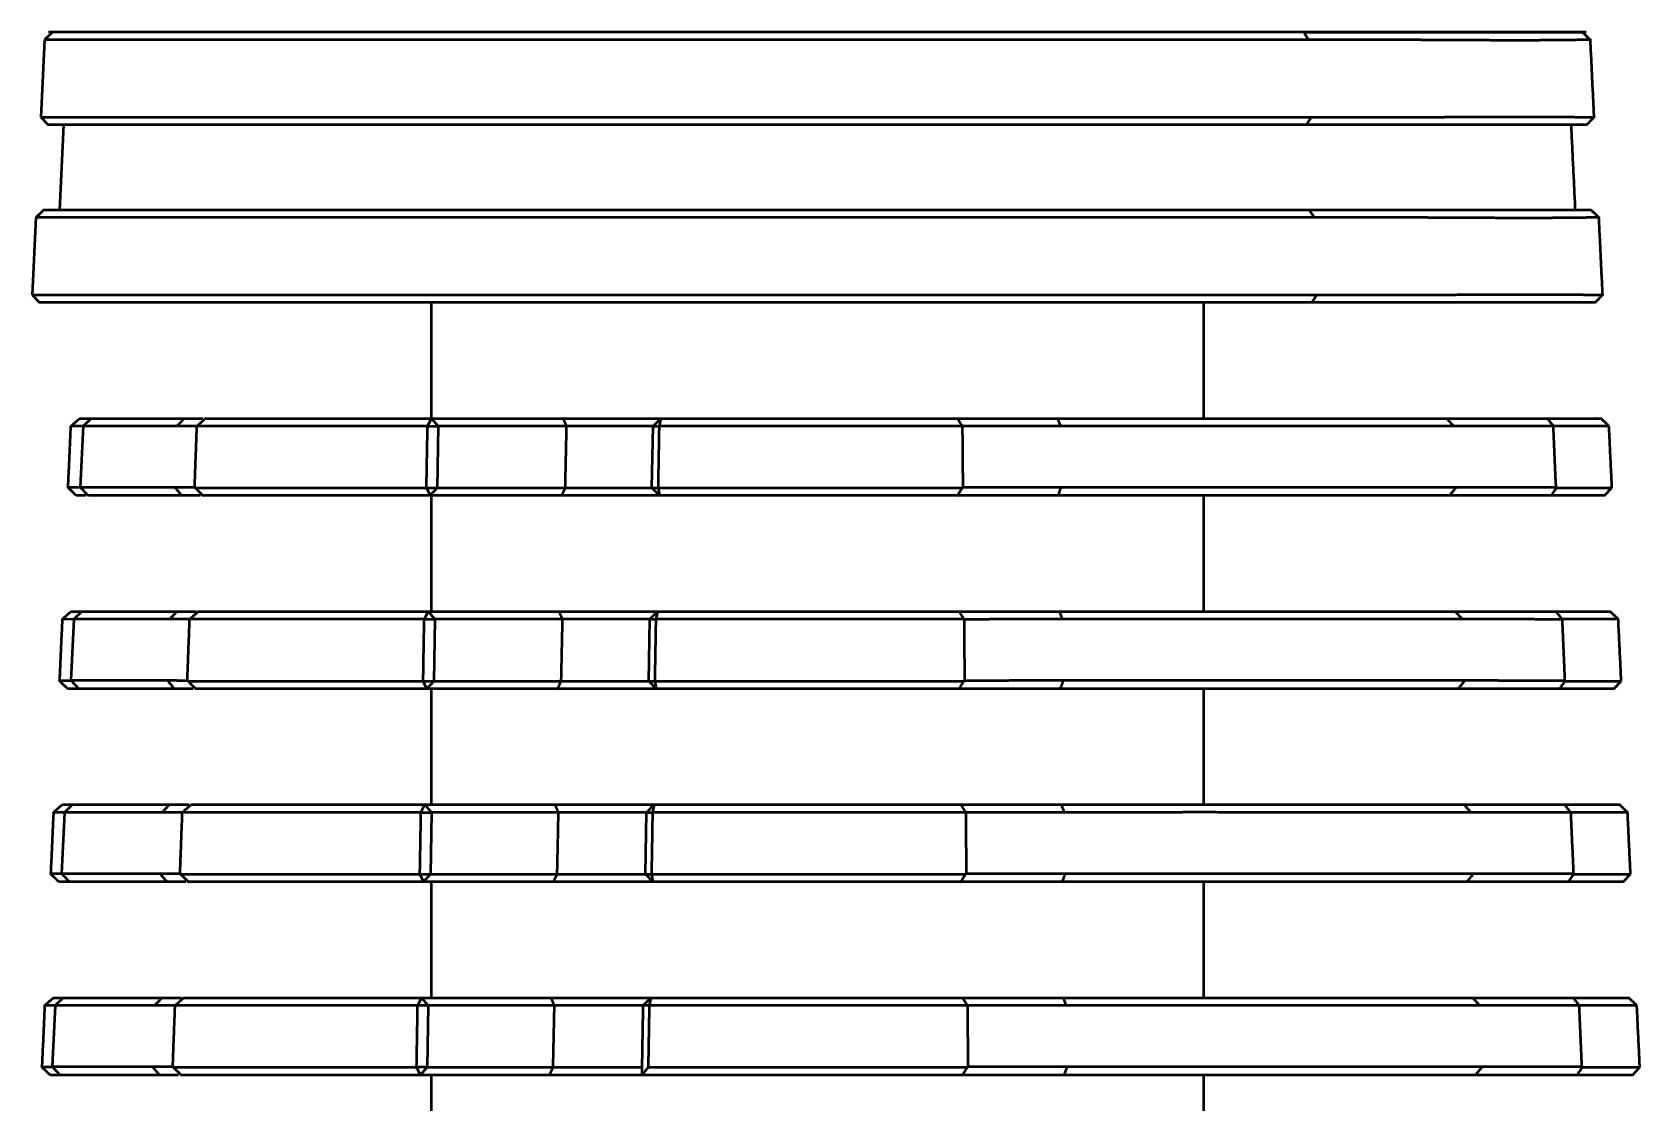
# Paper-space layout 'Layout1' of a CAD drawing. Header units: millimetres. Extents: x 102 to 294, y 28 to 266.
# Drawn here: x 250.29 to 291.91, y 200.05 to 227.77 of the extents above; entities that cross this region are included whole.
import ezdxf

# ---------------------------------------------------------------- set-up
doc = ezdxf.new("R2010")
doc.units = ezdxf.units.MM
doc.layers.add('170', color=7, linetype='Continuous', true_color=0xffffff)

psp = doc.layouts.get("Layout1")

# ---------------------------------------------------------------- linework, layer by layer
at = {"layer": '170', "color": 155, "linetype": 'Continuous', "lineweight": 50}
for p, q in [((250.612, 227.57), (250.516, 225.57)), ((250.516, 225.57), (250.706, 225.37)), ((251.107, 225.37), (251.001, 223.17)), ((250.391, 222.97), (250.294, 220.97)), ((250.294, 220.97), (250.485, 220.77)), ((260.621, 220.77), (260.621, 217.77)), ((280.621, 217.77), (280.621, 220.77)), ((251.527, 217.77), (251.833, 217.77)), ((251.819, 217.77), (251.611, 217.571)), ((254.233, 217.77), (254.725, 217.77)), ((260.53, 217.57), (260.633, 217.77)), ((260.633, 217.77), (260.805, 217.57)), ((260.633, 217.77), (264.044, 217.77)), ((264.044, 217.77), (266.564, 217.77)), ((266.564, 217.77), (266.366, 217.57)), ((266.564, 217.77), (266.523, 217.57)), ((251.633, 217.569), (251.298, 217.568)), ((251.611, 217.571), (251.535, 215.989)), ((260.53, 217.57), (260.805, 217.57)), ((260.805, 217.57), (260.777, 215.97)), ((266.366, 217.57), (264.13, 217.57)), ((266.339, 215.97), (266.366, 217.57)), ((266.366, 217.57), (266.523, 217.57)), ((251.535, 215.989), (251.743, 215.77)), ((251.68, 215.77), (251.443, 215.77)), ((254.649, 215.77), (254.171, 215.77)), ((260.502, 215.97), (260.598, 215.77)), ((260.502, 215.97), (260.777, 215.97)), ((260.777, 215.97), (260.598, 215.77)), ((264.002, 215.77), (260.598, 215.77)), ((260.621, 215.77), (260.621, 212.77)), ((266.531, 215.77), (264.002, 215.77)), ((264.096, 215.97), (266.339, 215.97)), ((266.339, 215.97), (266.495, 215.97)), ((266.339, 215.97), (266.531, 215.77)), ((266.495, 215.97), (266.531, 215.77)), ((280.621, 212.77), (280.621, 215.77)), ((290.998, 215.77), (291.189, 215.97)), ((251.3, 212.77), (251.595, 212.77)), ((251.579, 212.77), (251.37, 212.571)), ((254.039, 212.77), (254.537, 212.77)), ((260.547, 212.77), (260.444, 212.57)), ((260.547, 212.77), (260.719, 212.57)), ((260.547, 212.77), (263.938, 212.77)), ((263.938, 212.77), (266.479, 212.77)), ((266.479, 212.77), (266.281, 212.57)), ((266.479, 212.77), (266.437, 212.57)), ((251.394, 212.569), (251.071, 212.568)), ((251.37, 212.571), (251.294, 210.989)), ((260.444, 212.57), (260.719, 212.57)), ((260.719, 212.57), (260.691, 210.97)), ((266.281, 212.57), (264.025, 212.57)), ((266.254, 210.97), (266.281, 212.57)), ((266.281, 212.57), (266.437, 212.57)), ((251.507, 210.77), (251.216, 210.77)), ((251.294, 210.989), (251.502, 210.77)), ((254.46, 210.77), (253.977, 210.77)), ((260.512, 210.77), (260.417, 210.97)), ((260.417, 210.97), (260.691, 210.97)), ((260.691, 210.97), (260.512, 210.77)), ((263.897, 210.77), (260.512, 210.77)), ((260.621, 210.77), (260.621, 207.77)), ((266.446, 210.77), (263.897, 210.77)), ((263.991, 210.97), (266.255, 210.97)), ((266.254, 210.97), (266.447, 210.77)), ((266.254, 210.97), (266.41, 210.97)), ((266.41, 210.97), (266.447, 210.77)), ((280.621, 207.77), (280.621, 210.77)), ((291.239, 210.77), (291.429, 210.97)), ((251.074, 207.77), (251.355, 207.77)), ((251.338, 207.77), (251.13, 207.571)), ((253.845, 207.77), (254.348, 207.77)), ((260.359, 207.57), (260.461, 207.77)), ((260.461, 207.77), (260.633, 207.57)), ((260.461, 207.77), (263.832, 207.77)), ((263.832, 207.77), (266.395, 207.77)), ((266.395, 207.77), (266.197, 207.57)), ((266.395, 207.77), (266.352, 207.57)), ((251.155, 207.569), (250.844, 207.568)), ((251.13, 207.571), (251.054, 205.989)), ((260.359, 207.57), (260.633, 207.57)), ((260.633, 207.57), (260.606, 205.97)), ((266.197, 207.57), (263.92, 207.57)), ((266.17, 205.97), (266.197, 207.57)), ((266.197, 207.57), (266.352, 207.57)), ((251.268, 205.77), (250.989, 205.77)), ((251.054, 205.989), (251.262, 205.77)), ((254.271, 205.77), (253.784, 205.77)), ((260.332, 205.97), (260.606, 205.97)), ((260.332, 205.97), (260.426, 205.77)), ((260.606, 205.97), (260.426, 205.77)), ((263.791, 205.77), (260.426, 205.77)), ((260.621, 205.77), (260.621, 202.77)), ((266.362, 205.77), (263.791, 205.77)), ((263.886, 205.97), (266.17, 205.97)), ((266.17, 205.97), (266.325, 205.97)), ((266.17, 205.97), (266.362, 205.77)), ((266.325, 205.97), (266.362, 205.77)), ((280.621, 202.77), (280.621, 205.77)), ((291.479, 205.77), (291.67, 205.97)), ((250.847, 202.77), (251.076, 202.77)), ((251.098, 202.77), (250.889, 202.571)), ((253.651, 202.77), (254.16, 202.77)), ((260.274, 202.57), (260.375, 202.77)), ((260.375, 202.77), (260.547, 202.57)), ((260.375, 202.77), (263.727, 202.77)), ((263.727, 202.77), (266.31, 202.77)), ((266.31, 202.77), (266.112, 202.57)), ((266.31, 202.77), (266.267, 202.57)), ((250.916, 202.569), (250.618, 202.568)), ((250.889, 202.571), (250.813, 200.989)), ((260.547, 202.57), (260.274, 202.57)), ((260.547, 202.57), (260.52, 200.97)), ((266.112, 202.57), (263.815, 202.57)), ((266.267, 202.57), (266.112, 202.57)), ((251.029, 200.77), (250.762, 200.77)), ((250.813, 200.989), (251.022, 200.77)), ((254.082, 200.77), (253.59, 200.77)), ((260.52, 200.97), (260.246, 200.97)), ((260.246, 200.97), (260.34, 200.77)), ((260.52, 200.97), (260.34, 200.77)), ((263.686, 200.77), (260.34, 200.77)), ((260.621, 200.77), (260.621, 197.77)), ((266.081, 200.77), (263.686, 200.77)), ((263.781, 200.97), (266.085, 200.97)), ((280.621, 197.77), (280.621, 200.77)), ((291.72, 200.77), (291.91, 200.97))]:
    psp.add_line(p, q, dxfattribs=at)
for points in [[(250.822, 227.77), (250.611, 227.569)], [(283.343, 227.57), (283.21, 227.77)], [(290.649, 227.551), (290.419, 227.77)], [(290.728, 225.554), (290.63, 227.588)], [(283.283, 225.37), (283.404, 225.57)], [(290.535, 225.37), (290.743, 225.589)], [(290.242, 223.17), (290.136, 225.37)], [(250.6, 223.17), (250.389, 222.969)], [(283.484, 222.97), (283.35, 223.17)], [(290.871, 222.951), (290.641, 223.17)], [(290.949, 220.952), (290.851, 222.986)], [(290.756, 220.77), (290.965, 220.989)], [(283.424, 220.77), (283.545, 220.97)], [(254.049, 217.571), (254.233, 217.77)], [(276.916, 217.57), (276.842, 217.77)], [(287.09, 217.57), (286.912, 217.77)], [(291.114, 217.568), (290.902, 217.77)], [(251.226, 215.985), (251.298, 217.57)], [(254.501, 215.985), (254.56, 217.57)], [(260.502, 215.97), (260.53, 217.57)], [(264.13, 217.57), (260.804, 217.57)], [(264.096, 215.97), (264.13, 217.57)], [(266.523, 217.57), (266.495, 215.97)], [(274.393, 215.986), (274.379, 217.57)], [(289.742, 215.986), (289.671, 217.57)], [(291.189, 215.97), (291.112, 217.57)], [(251.233, 215.97), (251.226, 215.985)], [(254.171, 215.77), (253.988, 215.989)], [(274.371, 215.97), (274.393, 215.987)], [(276.858, 215.77), (276.932, 215.99)], [(286.982, 215.77), (287.161, 215.99)], [(260.777, 215.97), (264.096, 215.97)], [(254.039, 212.77), (253.856, 212.571)], [(276.965, 212.57), (276.892, 212.77)], [(287.314, 212.57), (287.136, 212.77)], [(291.355, 212.568), (291.143, 212.77)], [(251.072, 212.569), (251, 210.985)], [(254.312, 210.985), (254.372, 212.57)], [(254.499, 212.57), (254.373, 212.57)], [(260.417, 210.97), (260.444, 212.57)], [(264.025, 212.57), (260.719, 212.57)], [(263.991, 210.97), (264.025, 212.57)], [(266.437, 212.57), (266.41, 210.97)], [(274.438, 210.986), (274.424, 212.57)], [(289.895, 212.569), (289.965, 210.986)], [(291.429, 210.97), (291.352, 212.57)], [(253.794, 210.989), (253.977, 210.77)], [(254.324, 210.97), (254.438, 210.97)], [(260.691, 210.97), (263.991, 210.97)], [(276.981, 210.99), (276.907, 210.77)], [(287.385, 210.99), (287.206, 210.77)], [(289.966, 210.987), (289.974, 210.97)], [(253.845, 207.77), (253.662, 207.571)], [(277.015, 207.57), (276.942, 207.77)], [(287.538, 207.57), (287.36, 207.77)], [(291.595, 207.568), (291.383, 207.77)], [(250.845, 207.569), (250.773, 205.985)], [(254.124, 205.985), (254.183, 207.57)], [(254.31, 207.57), (254.184, 207.57)], [(260.332, 205.97), (260.359, 207.57)], [(263.92, 207.57), (260.633, 207.57)], [(263.886, 205.97), (263.92, 207.57)], [(266.352, 207.57), (266.325, 205.97)], [(274.482, 205.987), (274.468, 207.57)], [(290.118, 207.569), (290.189, 205.987)], [(291.67, 205.97), (291.593, 207.57)], [(253.601, 205.989), (253.784, 205.77)], [(254.136, 205.97), (254.25, 205.97)], [(260.606, 205.97), (263.886, 205.97)], [(274.459, 205.97), (274.481, 205.987)], [(277.031, 205.99), (276.957, 205.77)], [(287.609, 205.99), (287.431, 205.77)], [(253.651, 202.77), (253.468, 202.571)], [(277.064, 202.57), (276.991, 202.77)], [(287.763, 202.57), (287.584, 202.77)], [(291.835, 202.568), (291.623, 202.77)], [(250.618, 202.569), (250.546, 200.985)], [(253.935, 200.985), (253.995, 202.57)], [(254.122, 202.57), (253.996, 202.57)], [(260.246, 200.97), (260.274, 202.57)], [(263.815, 202.57), (260.547, 202.57)], [(263.781, 200.97), (263.815, 202.57)], [(266.082, 200.77), (266.112, 202.57)], [(266.267, 202.57), (266.24, 200.97)], [(274.526, 200.987), (274.512, 202.57)], [(290.412, 200.987), (290.342, 202.57)], [(291.91, 200.97), (291.833, 202.57)], [(253.407, 200.989), (253.59, 200.77)], [(253.935, 200.985), (253.948, 200.97)], [(253.948, 200.97), (254.061, 200.97)], [(260.52, 200.97), (263.781, 200.97)], [(274.326, 200.97), (274.504, 200.97)], [(277.08, 200.99), (277.007, 200.77)], [(287.833, 200.99), (287.655, 200.77)]]:
    psp.add_open_spline(points, degree=1, dxfattribs=at)
for points, knots in [([(255.261, 227.77), (253.913, 227.77), (251.891, 227.77), (251.244, 227.77), (250.721, 227.77)], [0, 0, 0.297064, 0.742459, 0.884914, 1, 1]), ([(290.521, 227.77), (290.418, 227.77), (289.593, 227.77), (287.98, 227.77), (285.643, 227.77), (282.681, 227.77), (279.218, 227.77), (275.396, 227.77), (271.376, 227.77), (267.324, 227.77), (263.41, 227.77), (259.795, 227.77), (256.632, 227.77), (255.261, 227.77)], [0, 0, 0.002946, 0.026319, 0.07209, 0.138351, 0.222347, 0.32058, 0.42896, 0.542977, 0.657885, 0.768901, 0.871403, 0.961124, 1, 1]), ([(283.21, 227.77), (284.65, 227.77), (287.097, 227.77), (288.916, 227.77), (290.044, 227.77), (290.419, 227.77)], [0, 0, 0.199706, 0.539198, 0.791526, 0.947986, 1, 1]), ([(283.343, 227.57), (280.514, 227.57), (277.207, 227.57), (273.534, 227.57), (269.668, 227.57), (265.82, 227.57), (262.203, 227.57), (258.993, 227.57), (257.58, 227.57), (255.176, 227.57), (254.086, 227.57), (252.25, 227.57), (251.039, 227.57), (250.612, 227.57)], [0, 0, 0.086439, 0.187475, 0.299687, 0.417798, 0.535362, 0.645876, 0.743933, 0.787106, 0.860541, 0.893862, 0.949959, 0.986962, 1, 1]), ([(290.631, 227.568), (290.608, 227.57), (290.578, 227.57), (290.537, 227.57), (290.483, 227.57), (290.381, 227.568), (290.297, 227.567), (290.15, 227.565), (290.037, 227.564), (289.912, 227.562), (289.776, 227.561), (289.628, 227.56), (289.469, 227.559), (289.298, 227.558), (289.116, 227.558), (288.923, 227.557), (288.719, 227.557), (288.504, 227.557), (288.042, 227.558), (287.795, 227.559), (287.538, 227.561), (287.27, 227.562), (286.992, 227.563), (286.407, 227.566), (285.464, 227.57), (284.791, 227.572), (284.085, 227.572), (283.343, 227.57)], [0, 0, 0.00317, 0.007238, 0.012944, 0.02029, 0.034384, 0.045832, 0.066061, 0.081571, 0.098682, 0.117373, 0.137635, 0.159471, 0.182881, 0.207862, 0.234372, 0.262399, 0.29192, 0.355306, 0.389164, 0.424472, 0.461212, 0.499322, 0.579555, 0.709024, 0.801267, 0.89825, 1, 1]), ([(250.516, 225.57), (250.944, 225.57), (252.161, 225.57), (254.006, 225.57), (256.238, 225.57), (258.937, 225.57), (262.162, 225.57), (265.797, 225.57), (269.663, 225.57), (271.617, 225.57), (275.429, 225.57), (278.954, 225.57), (282.047, 225.57), (283.404, 225.57)], [0, 0, 0.013038, 0.050042, 0.106138, 0.173988, 0.256067, 0.354123, 0.464638, 0.582202, 0.641608, 0.757524, 0.864701, 0.958739, 1, 1]), ([(283.404, 225.57), (283.782, 225.569), (284.151, 225.568), (284.864, 225.568), (285.543, 225.569), (285.869, 225.569), (286.029, 225.57), (286.494, 225.571), (286.791, 225.573), (287.08, 225.574), (287.358, 225.575), (287.885, 225.576), (288.37, 225.578), (288.812, 225.578), (289.016, 225.578), (289.392, 225.578), (289.563, 225.578), (289.723, 225.577), (289.871, 225.576), (290.008, 225.575), (290.133, 225.574), (290.246, 225.573), (290.299, 225.573), (290.437, 225.572), (290.515, 225.571), (290.58, 225.57), (290.634, 225.57), (290.675, 225.57), (290.705, 225.57), (290.727, 225.572)], [0, 0, 0.051542, 0.101973, 0.199347, 0.292061, 0.336631, 0.35843, 0.421876, 0.462551, 0.501925, 0.539975, 0.611906, 0.678095, 0.738427, 0.766392, 0.817736, 0.841088, 0.862891, 0.883144, 0.901816, 0.918891, 0.93436, 0.941485, 0.960412, 0.970997, 0.979951, 0.987268, 0.992933, 0.996945, 1, 1]), ([(283.283, 225.37), (279.881, 225.37), (278.024, 225.37), (274.097, 225.37), (270.024, 225.37), (265.976, 225.37), (262.123, 225.37), (258.627, 225.37), (255.636, 225.37), (253.276, 225.37), (252.364, 225.37), (251.125, 225.37), (250.706, 225.37)], [0, 0, 0.104431, 0.161427, 0.281976, 0.407014, 0.531279, 0.649547, 0.756844, 0.848657, 0.921125, 0.949116, 0.987143, 1, 1]), ([(290.535, 225.37), (290.446, 225.37), (289.687, 225.37), (288.203, 225.37), (287.206, 225.37), (284.739, 225.37), (283.283, 225.37)], [0, 0, 0.012254, 0.116846, 0.321523, 0.458961, 0.799172, 1, 1]), ([(250.6, 223.17), (250.711, 223.17), (251.557, 223.17), (252.284, 223.17), (254.306, 223.17), (257.013, 223.17), (260.29, 223.17), (264.002, 223.17), (265.972, 223.17), (270.037, 223.17), (274.127, 223.17), (278.07, 223.17), (281.701, 223.17), (283.35, 223.17)], [0, 0, 0.003379, 0.029216, 0.051403, 0.113147, 0.195796, 0.295879, 0.409199, 0.469352, 0.593491, 0.718379, 0.838774, 0.949627, 1, 1]), ([(283.35, 223.17), (286.119, 223.17), (288.284, 223.17), (289.782, 223.17), (290.55, 223.17), (290.641, 223.17)], [0, 0, 0.3798, 0.676799, 0.882284, 0.987541, 1, 1]), ([(283.484, 222.97), (280.623, 222.97), (277.279, 222.97), (273.566, 222.97), (269.657, 222.97), (265.767, 222.97), (262.11, 222.97), (260.427, 222.97), (257.436, 222.97), (255.006, 222.97), (253.903, 222.97), (252.047, 222.97), (251.344, 222.97), (250.5, 222.97), (250.391, 222.97)], [0, 0, 0.08644, 0.187475, 0.299687, 0.417798, 0.535362, 0.645877, 0.696732, 0.787106, 0.860541, 0.893862, 0.949958, 0.971196, 0.996696, 1, 1]), ([(290.852, 222.968), (290.83, 222.97), (290.8, 222.97), (290.758, 222.97), (290.704, 222.97), (290.638, 222.969), (290.56, 222.968), (290.47, 222.966), (290.255, 222.964), (290.129, 222.962), (289.992, 222.961), (289.843, 222.96), (289.597, 222.958), (289.419, 222.958), (289.131, 222.957), (288.819, 222.957), (288.596, 222.957), (288.242, 222.958), (287.864, 222.96), (287.598, 222.961), (287.182, 222.963), (286.744, 222.965), (286.439, 222.967), (285.963, 222.969), (285.297, 222.971), (284.951, 222.972), (284.234, 222.972), (283.484, 222.97)], [0, 0, 0.003083, 0.007097, 0.012761, 0.020071, 0.029026, 0.039617, 0.051829, 0.081083, 0.098126, 0.116783, 0.137029, 0.170346, 0.194493, 0.233549, 0.276008, 0.306208, 0.354283, 0.40561, 0.441575, 0.498066, 0.557603, 0.598988, 0.66351, 0.753901, 0.800851, 0.898153, 1, 1]), ([(283.545, 220.97), (283.926, 220.969), (284.3, 220.968), (284.665, 220.968), (285.369, 220.968), (285.874, 220.969), (286.199, 220.97), (286.669, 220.971), (287.262, 220.974), (287.543, 220.975), (287.815, 220.976), (288.076, 220.977), (288.566, 220.978), (289.013, 220.978), (289.22, 220.979), (289.416, 220.978), (289.6, 220.978), (289.855, 220.977), (290.011, 220.977), (290.222, 220.975), (290.349, 220.974), (290.565, 220.973), (290.734, 220.971), (290.8, 220.97), (290.854, 220.97), (290.877, 220.97), (290.896, 220.97), (290.913, 220.97), (290.926, 220.97), (290.948, 220.972)], [0, 0, 0.051554, 0.101997, 0.151278, 0.246344, 0.31458, 0.358512, 0.421971, 0.502042, 0.540092, 0.576759, 0.612033, 0.678222, 0.738562, 0.766532, 0.792969, 0.817863, 0.852307, 0.873337, 0.901933, 0.919003, 0.948292, 0.97107, 0.980019, 0.987323, 0.990355, 0.992974, 0.995179, 0.996972, 1, 1]), ([(250.294, 220.97), (250.404, 220.97), (251.252, 220.97), (251.958, 220.97), (253.824, 220.97), (256.08, 220.97), (258.809, 220.97), (262.069, 220.97), (265.744, 220.97), (267.682, 220.97), (271.628, 220.97), (275.482, 220.97), (279.046, 220.97), (280.671, 220.97), (283.545, 220.97)], [0, 0, 0.003304, 0.028804, 0.050042, 0.106138, 0.173988, 0.256066, 0.354124, 0.464638, 0.522932, 0.641608, 0.757524, 0.864701, 0.91356, 1, 1]), ([(283.424, 220.77), (279.984, 220.77), (276.15, 220.77), (272.084, 220.77), (267.957, 220.77), (263.941, 220.77), (262.028, 220.77), (258.494, 220.77), (256.91, 220.77), (254.19, 220.77), (252.161, 220.77), (250.908, 220.77), (250.485, 220.77)], [0, 0, 0.104432, 0.220817, 0.344261, 0.469573, 0.591482, 0.649547, 0.756844, 0.804945, 0.88752, 0.949116, 0.987143, 1, 1]), ([(290.756, 220.77), (290.378, 220.77), (289.237, 220.77), (288.398, 220.77), (286.221, 220.77), (283.424, 220.77)], [0, 0, 0.051555, 0.207162, 0.321524, 0.618503, 1, 1]), ([(251.298, 217.569), (251.356, 217.62), (251.47, 217.72), (251.527, 217.77)], [0, 0, 0.249973, 0.749995, 1, 1]), ([(251.819, 217.77), (252.432, 217.77), (254.233, 217.77)], [0, 0, 0.253843, 1, 1]), ([(254.782, 217.77), (254.727, 217.72), (254.617, 217.62), (254.562, 217.569)], [0, 0, 0.249815, 0.749863, 1, 1]), ([(254.782, 217.77), (256.516, 217.77), (260.633, 217.77)], [0, 0, 0.296242, 1, 1]), ([(264.13, 217.57), (264.093, 217.654), (264.068, 217.712), (264.044, 217.77)], [0, 0, 0.42182, 0.710866, 1, 1]), ([(266.564, 217.77), (271.69, 217.77), (274.248, 217.77)], [0, 0, 0.667109, 1, 1]), ([(274.375, 217.569), (274.343, 217.619), (274.311, 217.67), (274.28, 217.72), (274.248, 217.77)], [0, 0, 0.250381, 0.500481, 0.750403, 1, 1]), ([(274.248, 217.77), (274.949, 217.77), (276.842, 217.77)], [0, 0, 0.270188, 1, 1]), ([(276.842, 217.77), (280.775, 217.77), (284.192, 217.77), (286.912, 217.77)], [0, 0, 0.390592, 0.729967, 1, 1]), ([(286.912, 217.77), (288.493, 217.77), (289.511, 217.77)], [0, 0, 0.608403, 1, 1]), ([(289.511, 217.77), (289.593, 217.67), (289.674, 217.569)], [0, 0, 0.500628, 1, 1]), ([(289.511, 217.77), (290.746, 217.77), (290.902, 217.77)], [0, 0, 0.88778, 1, 1]), ([(254.049, 217.571), (252.23, 217.571), (251.611, 217.571)], [0, 0, 0.746158, 1, 1]), ([(254.576, 217.571), (254.502, 217.571), (254.448, 217.571), (254.385, 217.571), (254.234, 217.571), (254.049, 217.571)], [0, 0, 0.140314, 0.243647, 0.363372, 0.650077, 1, 1]), ([(260.53, 217.57), (258.326, 217.57), (254.561, 217.57)], [0, 0, 0.369199, 1, 1]), ([(274.378, 217.57), (269.131, 217.57), (266.523, 217.57)], [0, 0, 0.667955, 1, 1]), ([(276.916, 217.57), (276.719, 217.57), (276.43, 217.57), (276.243, 217.57), (275.798, 217.57), (275.466, 217.569), (275.156, 217.569), (275.009, 217.568), (274.938, 217.568), (274.61, 217.567), (274.379, 217.566)], [0, 0, 0.077656, 0.19141, 0.26526, 0.440609, 0.571376, 0.693711, 0.751647, 0.77967, 0.909144, 1, 1]), ([(287.09, 217.57), (286.865, 217.57), (286.633, 217.57), (286.149, 217.57), (285.638, 217.571), (285.371, 217.571), (284.819, 217.571), (284.534, 217.571), (283.944, 217.571), (283.331, 217.57), (282.695, 217.57), (282.037, 217.571), (281.358, 217.571), (280.66, 217.571), (279.943, 217.571), (279.209, 217.571), (278.458, 217.57), (276.916, 217.57)], [0, 0, 0.022071, 0.044844, 0.092436, 0.142727, 0.168888, 0.223152, 0.251226, 0.309155, 0.369402, 0.431959, 0.496678, 0.563408, 0.632004, 0.702464, 0.774648, 0.848392, 1, 1]), ([(289.672, 217.566), (289.278, 217.567), (289.087, 217.567), (288.9, 217.568), (288.204, 217.569), (287.888, 217.57), (287.738, 217.57), (287.594, 217.57), (287.328, 217.57), (287.09, 217.57)], [0, 0, 0.152488, 0.226687, 0.299061, 0.568287, 0.690821, 0.749009, 0.804677, 0.907814, 1, 1]), ([(291.112, 217.57), (290.467, 217.57), (289.672, 217.57)], [0, 0, 0.447371, 1, 1]), ([(251.226, 215.986), (251.327, 215.986), (251.419, 215.986), (251.462, 215.986), (251.544, 215.986)], [0, 0, 0.316505, 0.607338, 0.743242, 1, 1]), ([(251.535, 215.989), (252.157, 215.989), (253.988, 215.989)], [0, 0, 0.253859, 1, 1]), ([(253.988, 215.989), (254.085, 215.989), (254.173, 215.989), (254.214, 215.989), (254.29, 215.988), (254.325, 215.988), (254.511, 215.987)], [0, 0, 0.184567, 0.353417, 0.431958, 0.577077, 0.643299, 1, 1]), ([(254.501, 215.985), (254.507, 215.978), (254.513, 215.97)], [0, 0, 0.499911, 1, 1]), ([(274.393, 215.987), (274.505, 215.987), (274.625, 215.988), (274.751, 215.988), (275.17, 215.988), (275.479, 215.988), (275.812, 215.989), (275.988, 215.989), (276.168, 215.99), (276.542, 215.99), (276.932, 215.99)], [0, 0, 0.044067, 0.091074, 0.141012, 0.306, 0.427792, 0.558982, 0.628157, 0.699335, 0.846471, 1, 1]), ([(276.932, 215.99), (277.715, 215.99), (278.483, 215.99), (279.237, 215.989), (279.975, 215.989), (280.697, 215.989), (281.05, 215.989), (281.743, 215.989), (282.416, 215.99), (282.744, 215.99), (283.383, 215.99), (284, 215.989), (284.299, 215.989), (284.88, 215.989), (285.16, 215.989), (285.701, 215.989), (286.216, 215.99), (286.703, 215.99), (287.161, 215.99)], [0, 0, 0.076559, 0.151709, 0.225387, 0.297576, 0.368081, 0.402665, 0.470405, 0.536124, 0.56818, 0.630676, 0.690992, 0.720271, 0.777014, 0.804432, 0.857344, 0.907659, 0.955218, 1, 1]), ([(287.161, 215.99), (287.276, 215.99), (287.399, 215.99), (287.529, 215.99), (287.958, 215.989), (288.439, 215.988), (288.699, 215.988), (288.88, 215.988), (289.349, 215.988), (289.742, 215.987)], [0, 0, 0.044732, 0.09233, 0.142771, 0.308734, 0.495091, 0.595934, 0.665938, 0.847771, 1, 1]), ([(289.742, 215.987), (289.747, 215.978), (289.751, 215.97)], [0, 0, 0.500509, 1, 1]), ([(251.442, 215.77), (251.337, 215.87), (251.233, 215.97)], [0, 0, 0.500123, 1, 1]), ([(254.171, 215.77), (253.121, 215.77), (251.898, 215.77), (251.743, 215.77)], [0, 0, 0.432462, 0.936292, 1, 1]), ([(254.513, 215.97), (256.284, 215.97), (260.502, 215.97)], [0, 0, 0.295719, 1, 1]), ([(254.513, 215.97), (254.616, 215.87), (254.718, 215.77)], [0, 0, 0.500185, 1, 1]), ([(260.598, 215.77), (258.431, 215.77), (254.718, 215.77)], [0, 0, 0.36855, 1, 1]), ([(264.002, 215.77), (264.044, 215.858), (264.07, 215.914), (264.097, 215.97)], [0, 0, 0.438921, 0.719503, 1, 1]), ([(266.495, 215.97), (271.75, 215.97), (274.371, 215.97)], [0, 0, 0.667187, 1, 1]), ([(274.248, 215.77), (271.679, 215.77), (266.531, 215.77)], [0, 0, 0.332926, 1, 1]), ([(274.248, 215.77), (274.279, 215.82), (274.309, 215.87), (274.34, 215.92), (274.371, 215.97)], [0, 0, 0.249669, 0.499585, 0.74963, 1, 1]), ([(276.858, 215.77), (275.835, 215.77), (274.248, 215.77)], [0, 0, 0.391847, 1, 1]), ([(286.982, 215.77), (285.708, 215.77), (282.608, 215.77), (278.897, 215.77), (276.858, 215.77)], [0, 0, 0.125883, 0.432046, 0.798607, 1, 1]), ([(289.606, 215.77), (288.579, 215.77), (286.982, 215.77)], [0, 0, 0.391501, 1, 1]), ([(289.751, 215.97), (289.679, 215.87), (289.643, 215.82), (289.607, 215.77)], [0, 0, 0.499339, 0.749512, 1, 1]), ([(290.998, 215.77), (290.842, 215.77), (289.607, 215.77)], [0, 0, 0.112263, 1, 1]), ([(289.751, 215.97), (291.027, 215.97), (291.189, 215.97)], [0, 0, 0.887705, 1, 1]), ([(251.072, 212.569), (251.129, 212.62), (251.243, 212.72), (251.3, 212.77)], [0, 0, 0.249937, 0.749985, 1, 1]), ([(251.579, 212.77), (251.735, 212.77), (252.975, 212.77), (254.039, 212.77)], [0, 0, 0.063718, 0.567566, 1, 1]), ([(254.594, 212.77), (254.484, 212.67), (254.373, 212.569)], [0, 0, 0.499811, 1, 1]), ([(254.594, 212.77), (256.357, 212.77), (260.547, 212.77)], [0, 0, 0.296119, 1, 1]), ([(264.025, 212.57), (264.006, 212.612), (263.976, 212.683), (263.951, 212.741), (263.938, 212.77)], [0, 0, 0.210718, 0.566123, 0.855362, 1, 1]), ([(266.479, 212.77), (271.691, 212.77), (274.293, 212.77)], [0, 0, 0.667079, 1, 1]), ([(274.419, 212.569), (274.387, 212.619), (274.356, 212.67), (274.324, 212.72), (274.292, 212.77)], [0, 0, 0.250302, 0.500471, 0.750361, 1, 1]), ([(274.292, 212.77), (275.875, 212.77), (276.892, 212.77)], [0, 0, 0.608748, 1, 1]), ([(276.892, 212.77), (278.956, 212.77), (282.711, 212.77), (285.847, 212.77), (287.136, 212.77)], [0, 0, 0.201481, 0.568087, 0.874256, 1, 1]), ([(287.136, 212.77), (287.836, 212.77), (289.734, 212.77)], [0, 0, 0.269646, 1, 1]), ([(289.734, 212.77), (289.775, 212.72), (289.816, 212.67), (289.897, 212.569)], [0, 0, 0.250443, 0.500572, 1, 1]), ([(289.734, 212.77), (290.513, 212.77), (291.143, 212.77)], [0, 0, 0.552676, 1, 1]), ([(253.856, 212.571), (252.001, 212.571), (251.37, 212.571)], [0, 0, 0.746126, 1, 1]), ([(254.39, 212.571), (254.311, 212.571), (254.256, 212.571), (254.193, 212.571), (254.041, 212.571), (253.856, 212.571)], [0, 0, 0.147988, 0.250589, 0.369312, 0.653496, 1, 1]), ([(260.444, 212.57), (258.256, 212.57), (254.499, 212.57)], [0, 0, 0.368057, 1, 1]), ([(274.422, 212.57), (269.088, 212.57), (266.437, 212.57)], [0, 0, 0.668005, 1, 1]), ([(276.965, 212.57), (276.768, 212.57), (276.575, 212.57), (276.385, 212.57), (276.291, 212.57), (275.846, 212.57), (275.513, 212.569), (275.202, 212.569), (275.055, 212.568), (274.914, 212.568), (274.654, 212.567), (274.423, 212.566)], [0, 0, 0.077609, 0.153779, 0.228477, 0.265148, 0.440457, 0.571226, 0.693571, 0.751528, 0.806867, 0.909081, 1, 1]), ([(287.314, 212.57), (287.086, 212.57), (286.851, 212.57), (286.36, 212.57), (285.84, 212.571), (285.569, 212.571), (285.008, 212.571), (284.718, 212.571), (284.119, 212.571), (283.495, 212.57), (282.848, 212.57), (282.178, 212.571), (281.487, 212.571), (281.134, 212.571), (280.414, 212.572), (280.047, 212.571), (279.299, 212.571), (278.536, 212.57), (276.965, 212.57)], [0, 0, 0.022016, 0.044737, 0.092238, 0.142463, 0.168598, 0.222818, 0.250876, 0.30878, 0.369024, 0.431598, 0.496341, 0.563089, 0.597173, 0.666768, 0.70226, 0.774502, 0.848285, 1, 1]), ([(289.895, 212.566), (289.697, 212.567), (289.405, 212.567), (289.216, 212.568), (288.765, 212.569), (288.267, 212.57), (288.036, 212.57), (287.889, 212.57), (287.552, 212.57), (287.314, 212.57)], [0, 0, 0.076985, 0.189909, 0.263315, 0.437961, 0.630849, 0.720454, 0.777428, 0.907944, 1, 1]), ([(291.352, 212.57), (290.7, 212.57), (289.895, 212.57)], [0, 0, 0.447371, 1, 1]), ([(276.981, 210.99), (277.778, 210.99), (278.561, 210.99), (279.328, 210.989), (280.08, 210.989), (280.814, 210.989), (281.528, 210.989), (282.222, 210.99), (282.896, 210.99), (283.547, 210.99), (284.174, 210.989), (284.777, 210.989), (285.354, 210.989), (285.904, 210.989), (286.426, 210.99), (286.92, 210.99), (287.385, 210.99)], [0, 0, 0.07663, 0.151844, 0.225589, 0.297838, 0.368392, 0.437087, 0.503789, 0.568502, 0.631083, 0.691401, 0.749343, 0.80477, 0.857628, 0.907867, 0.95533, 1, 1]), ([(251, 210.986), (251.1, 210.986), (251.192, 210.986), (251.235, 210.986), (251.301, 210.986)], [0, 0, 0.332353, 0.637779, 0.78042, 1, 1]), ([(251.006, 210.97), (251.003, 210.978), (251, 210.985)], [0, 0, 0.499194, 1, 1]), ([(251.216, 210.77), (251.163, 210.82), (251.058, 210.92), (251.006, 210.97)], [0, 0, 0.250035, 0.750061, 1, 1]), ([(251.294, 210.989), (251.396, 210.989), (252.206, 210.989), (253.794, 210.989)], [0, 0, 0.040795, 0.364758, 1, 1]), ([(253.977, 210.77), (252.907, 210.77), (251.66, 210.77), (251.502, 210.77)], [0, 0, 0.43243, 0.936293, 1, 1]), ([(253.794, 210.989), (253.891, 210.989), (253.98, 210.989), (254.021, 210.989), (254.098, 210.988), (254.133, 210.988), (254.324, 210.987)], [0, 0, 0.183079, 0.350674, 0.42864, 0.572717, 0.638515, 1, 1]), ([(254.312, 210.985), (254.318, 210.978), (254.324, 210.97)], [0, 0, 0.500413, 1, 1]), ([(254.324, 210.97), (254.376, 210.92), (254.478, 210.82), (254.53, 210.77)], [0, 0, 0.250131, 0.750131, 1, 1]), ([(254.438, 210.97), (256.213, 210.97), (260.417, 210.97)], [0, 0, 0.296795, 1, 1]), ([(260.512, 210.77), (258.307, 210.77), (254.53, 210.77)], [0, 0, 0.368655, 1, 1]), ([(263.897, 210.77), (263.917, 210.814), (263.952, 210.886), (263.978, 210.942), (263.992, 210.97)], [0, 0, 0.219325, 0.578916, 0.85961, 1, 1]), ([(266.41, 210.97), (271.751, 210.97), (274.415, 210.97)], [0, 0, 0.667155, 1, 1]), ([(274.292, 210.77), (271.68, 210.77), (266.447, 210.77)], [0, 0, 0.332957, 1, 1]), ([(274.292, 210.77), (274.323, 210.82), (274.354, 210.87), (274.384, 210.92), (274.415, 210.97)], [0, 0, 0.249673, 0.499548, 0.749626, 1, 1]), ([(276.907, 210.77), (274.998, 210.77), (274.292, 210.77)], [0, 0, 0.730295, 1, 1]), ([(274.415, 210.97), (274.426, 210.978), (274.437, 210.987)], [0, 0, 0.500067, 1, 1]), ([(274.438, 210.987), (274.55, 210.987), (274.669, 210.988), (274.796, 210.988), (275.216, 210.988), (275.69, 210.989), (275.947, 210.989), (276.036, 210.989), (276.217, 210.99), (276.591, 210.99), (276.981, 210.99)], [0, 0, 0.044095, 0.09113, 0.1411, 0.30614, 0.492357, 0.593426, 0.628305, 0.699468, 0.846548, 1, 1]), ([(287.206, 210.77), (285.914, 210.77), (282.766, 210.77), (278.985, 210.77), (276.907, 210.77)], [0, 0, 0.125515, 0.431142, 0.798284, 1, 1]), ([(289.83, 210.77), (288.802, 210.77), (287.206, 210.77)], [0, 0, 0.391738, 1, 1]), ([(287.385, 210.99), (287.5, 210.99), (287.623, 210.99), (287.753, 210.99), (288.181, 210.989), (288.496, 210.988), (288.834, 210.988), (289.012, 210.988), (289.195, 210.988), (289.572, 210.988), (289.965, 210.987)], [0, 0, 0.044674, 0.092207, 0.1426, 0.30847, 0.430451, 0.561499, 0.630476, 0.701359, 0.84766, 1, 1]), ([(289.974, 210.97), (289.939, 210.92), (289.903, 210.87), (289.83, 210.77)], [0, 0, 0.249542, 0.499397, 1, 1]), ([(291.239, 210.77), (291.081, 210.77), (289.83, 210.77)], [0, 0, 0.112264, 1, 1]), ([(289.974, 210.97), (290.778, 210.97), (291.429, 210.97)], [0, 0, 0.552633, 1, 1]), ([(250.845, 207.569), (250.902, 207.62), (251.016, 207.72), (251.074, 207.77)], [0, 0, 0.249969, 0.749947, 1, 1]), ([(251.338, 207.77), (251.746, 207.77), (252.253, 207.77), (253.845, 207.77)], [0, 0, 0.16279, 0.36478, 1, 1]), ([(254.405, 207.77), (254.295, 207.67), (254.185, 207.569)], [0, 0, 0.499834, 1, 1]), ([(254.405, 207.77), (256.198, 207.77), (260.461, 207.77)], [0, 0, 0.295999, 1, 1]), ([(263.92, 207.57), (263.901, 207.612), (263.87, 207.683), (263.845, 207.741), (263.832, 207.77)], [0, 0, 0.210575, 0.565798, 0.855266, 1, 1]), ([(266.395, 207.77), (269.031, 207.77), (274.337, 207.77)], [0, 0, 0.331878, 1, 1]), ([(274.463, 207.569), (274.431, 207.619), (274.4, 207.67), (274.368, 207.72), (274.337, 207.77)], [0, 0, 0.250318, 0.500457, 0.750317, 1, 1]), ([(274.337, 207.77), (275.041, 207.77), (276.942, 207.77)], [0, 0, 0.270432, 1, 1]), ([(276.942, 207.77), (279.043, 207.77), (282.865, 207.77), (286.052, 207.77), (287.36, 207.77)], [0, 0, 0.201675, 0.568537, 0.874516, 1, 1]), ([(287.36, 207.77), (288.939, 207.77), (289.957, 207.77)], [0, 0, 0.607926, 1, 1]), ([(289.958, 207.77), (289.999, 207.72), (290.08, 207.619), (290.121, 207.569)], [0, 0, 0.250477, 0.750415, 1, 1]), ([(289.958, 207.77), (290.745, 207.77), (291.383, 207.77)], [0, 0, 0.552673, 1, 1]), ([(253.662, 207.571), (252.762, 207.571), (251.542, 207.571), (251.13, 207.571)], [0, 0, 0.355237, 0.837203, 1, 1]), ([(254.201, 207.571), (254.12, 207.571), (254.065, 207.571), (254.001, 207.571), (253.848, 207.571), (253.662, 207.571)], [0, 0, 0.15141, 0.253754, 0.372108, 0.655162, 1, 1]), ([(260.359, 207.57), (258.132, 207.57), (254.31, 207.57)], [0, 0, 0.368166, 1, 1]), ([(274.467, 207.57), (271.766, 207.57), (266.352, 207.57)], [0, 0, 0.332842, 1, 1]), ([(277.015, 207.57), (276.817, 207.57), (276.623, 207.57), (276.433, 207.57), (276.248, 207.57), (275.56, 207.569), (275.248, 207.569), (275.101, 207.568), (274.96, 207.568), (274.699, 207.567), (274.467, 207.566)], [0, 0, 0.077575, 0.153705, 0.228383, 0.301154, 0.571079, 0.693441, 0.751413, 0.806773, 0.909022, 1, 1]), ([(287.538, 207.57), (287.069, 207.57), (286.57, 207.57), (286.042, 207.571), (285.485, 207.571), (284.902, 207.571), (284.293, 207.571), (283.659, 207.57), (283, 207.57), (282.319, 207.571), (281.616, 207.571), (281.257, 207.571), (280.524, 207.572), (279.772, 207.571), (279.389, 207.571), (278.613, 207.57), (277.015, 207.57)], [0, 0, 0.04463, 0.092043, 0.142204, 0.19508, 0.250533, 0.308412, 0.36866, 0.431247, 0.496013, 0.562782, 0.596887, 0.666544, 0.738009, 0.774368, 0.848179, 1, 1]), ([(290.119, 207.566), (289.725, 207.567), (289.533, 207.567), (289.346, 207.568), (288.651, 207.569), (288.335, 207.57), (288.185, 207.57), (288.041, 207.57), (287.776, 207.57), (287.538, 207.57)], [0, 0, 0.15272, 0.227013, 0.299464, 0.568843, 0.691357, 0.749509, 0.805115, 0.908068, 1, 1]), ([(291.593, 207.57), (291.427, 207.57), (290.119, 207.57)], [0, 0, 0.112281, 1, 1]), ([(250.773, 205.986), (250.873, 205.986), (250.965, 205.986), (251.049, 205.986), (251.059, 205.986)], [0, 0, 0.350353, 0.672212, 0.965507, 1, 1]), ([(250.779, 205.97), (250.776, 205.978), (250.773, 205.985)], [0, 0, 0.500806, 1, 1]), ([(250.989, 205.77), (250.884, 205.87), (250.779, 205.97)], [0, 0, 0.500047, 1, 1]), ([(251.054, 205.989), (251.468, 205.989), (251.983, 205.989), (253.601, 205.989)], [0, 0, 0.162794, 0.36479, 1, 1]), ([(253.784, 205.77), (252.888, 205.77), (251.673, 205.77), (251.262, 205.77)], [0, 0, 0.355221, 0.837203, 1, 1]), ([(253.601, 205.989), (253.698, 205.989), (253.787, 205.989), (253.829, 205.989), (253.905, 205.988), (253.941, 205.988), (254.137, 205.987)], [0, 0, 0.181719, 0.348133, 0.425578, 0.568748, 0.634127, 1, 1]), ([(254.124, 205.985), (254.13, 205.978), (254.136, 205.97)], [0, 0, 0.499912, 1, 1]), ([(254.136, 205.97), (254.239, 205.87), (254.341, 205.77)], [0, 0, 0.50021, 1, 1]), ([(254.25, 205.97), (258.092, 205.97), (260.332, 205.97)], [0, 0, 0.631797, 1, 1]), ([(260.426, 205.77), (258.182, 205.77), (254.341, 205.77)], [0, 0, 0.368757, 1, 1]), ([(263.791, 205.77), (263.833, 205.857), (263.846, 205.886), (263.873, 205.942), (263.887, 205.97)], [0, 0, 0.438261, 0.578705, 0.859596, 1, 1]), ([(266.325, 205.97), (271.752, 205.97), (274.459, 205.97)], [0, 0, 0.667122, 1, 1]), ([(274.337, 205.77), (271.681, 205.77), (266.362, 205.77)], [0, 0, 0.332987, 1, 1]), ([(274.336, 205.77), (274.367, 205.82), (274.398, 205.87), (274.428, 205.92), (274.459, 205.97)], [0, 0, 0.249616, 0.499526, 0.749638, 1, 1]), ([(276.957, 205.77), (275.931, 205.77), (274.336, 205.77)], [0, 0, 0.391594, 1, 1]), ([(274.482, 205.987), (274.594, 205.987), (274.714, 205.988), (274.841, 205.988), (275.262, 205.988), (275.737, 205.989), (275.995, 205.989), (276.174, 205.989), (276.64, 205.99), (277.031, 205.99)], [0, 0, 0.044131, 0.091197, 0.141191, 0.30627, 0.492507, 0.593565, 0.663815, 0.846622, 1, 1]), ([(287.431, 205.77), (286.118, 205.77), (282.918, 205.77), (279.071, 205.77), (276.957, 205.77)], [0, 0, 0.125287, 0.430836, 0.798129, 1, 1]), ([(277.031, 205.99), (277.842, 205.99), (278.638, 205.99), (279.419, 205.989), (280.184, 205.989), (280.56, 205.989), (281.297, 205.989), (281.658, 205.989), (282.364, 205.99), (283.049, 205.99), (283.711, 205.99), (284.349, 205.989), (284.962, 205.989), (285.547, 205.989), (285.83, 205.989), (286.241, 205.989), (286.507, 205.99), (287.138, 205.99), (287.609, 205.99)], [0, 0, 0.076694, 0.151976, 0.225787, 0.298094, 0.333616, 0.403311, 0.437424, 0.504161, 0.568903, 0.631491, 0.6918, 0.74972, 0.805096, 0.831821, 0.870702, 0.895789, 0.955437, 1, 1]), ([(290.053, 205.77), (288.137, 205.77), (287.431, 205.77)], [0, 0, 0.730631, 1, 1]), ([(287.609, 205.99), (287.724, 205.99), (287.847, 205.99), (287.977, 205.99), (288.404, 205.989), (288.719, 205.988), (289.057, 205.988), (289.235, 205.988), (289.326, 205.988), (289.796, 205.988), (290.189, 205.987)], [0, 0, 0.044607, 0.092083, 0.142427, 0.308211, 0.430173, 0.561246, 0.63026, 0.665524, 0.847549, 1, 1]), ([(290.198, 205.97), (290.126, 205.87), (290.09, 205.82), (290.054, 205.77)], [0, 0, 0.499397, 0.749542, 1, 1]), ([(291.479, 205.77), (291.319, 205.77), (290.054, 205.77)], [0, 0, 0.112252, 1, 1]), ([(290.189, 205.987), (290.194, 205.978), (290.198, 205.97)], [0, 0, 0.500255, 1, 1]), ([(290.198, 205.97), (291.504, 205.97), (291.67, 205.97)], [0, 0, 0.887711, 1, 1]), ([(250.618, 202.569), (250.733, 202.67), (250.847, 202.77)], [0, 0, 0.499933, 1, 1]), ([(251.098, 202.77), (251.514, 202.77), (252.744, 202.77), (253.651, 202.77)], [0, 0, 0.162816, 0.644804, 1, 1]), ([(254.217, 202.77), (254.107, 202.67), (253.996, 202.569)], [0, 0, 0.499813, 1, 1]), ([(254.217, 202.77), (258.103, 202.77), (260.375, 202.77)], [0, 0, 0.631071, 1, 1]), ([(263.814, 202.57), (263.796, 202.612), (263.765, 202.683), (263.74, 202.741), (263.727, 202.77)], [0, 0, 0.210285, 0.565457, 0.855152, 1, 1]), ([(266.31, 202.77), (271.694, 202.77), (274.381, 202.77)], [0, 0, 0.667018, 1, 1]), ([(274.507, 202.569), (274.476, 202.619), (274.444, 202.67), (274.412, 202.72), (274.381, 202.77)], [0, 0, 0.250368, 0.500457, 0.750367, 1, 1]), ([(274.381, 202.77), (275.087, 202.77), (276.991, 202.77)], [0, 0, 0.270537, 1, 1]), ([(276.991, 202.77), (279.13, 202.77), (283.018, 202.77), (286.257, 202.77), (287.584, 202.77)], [0, 0, 0.201868, 0.56898, 0.874771, 1, 1]), ([(287.584, 202.77), (288.283, 202.77), (290.181, 202.77)], [0, 0, 0.269168, 1, 1]), ([(290.181, 202.77), (290.222, 202.72), (290.304, 202.619), (290.344, 202.569)], [0, 0, 0.250428, 0.750402, 1, 1]), ([(290.181, 202.77), (290.978, 202.77), (291.623, 202.77)], [0, 0, 0.55267, 1, 1]), ([(253.468, 202.571), (252.552, 202.571), (251.309, 202.571), (250.889, 202.571)], [0, 0, 0.355193, 0.837181, 1, 1]), ([(254.013, 202.571), (253.928, 202.571), (253.873, 202.571), (253.809, 202.571), (253.655, 202.571), (253.468, 202.571)], [0, 0, 0.154722, 0.256795, 0.37481, 0.656733, 1, 1]), ([(260.274, 202.57), (258.008, 202.57), (254.122, 202.57)], [0, 0, 0.368272, 1, 1]), ([(274.511, 202.57), (271.766, 202.57), (266.267, 202.57)], [0, 0, 0.332874, 1, 1]), ([(277.064, 202.57), (276.866, 202.57), (276.576, 202.57), (276.388, 202.57), (275.941, 202.57), (275.607, 202.569), (275.448, 202.569), (275.22, 202.569), (275.075, 202.568), (274.744, 202.567), (274.511, 202.566)], [0, 0, 0.077535, 0.191158, 0.264936, 0.440176, 0.570931, 0.63318, 0.722593, 0.779344, 0.908967, 1, 1]), ([(287.763, 202.57), (287.528, 202.57), (287.286, 202.57), (286.779, 202.57), (286.243, 202.571), (285.964, 202.571), (285.384, 202.571), (284.778, 202.571), (284.145, 202.571), (283.654, 202.57), (283.319, 202.57), (282.457, 202.571), (281.376, 202.571), (280.818, 202.572), (280.44, 202.572), (279.477, 202.571), (277.885, 202.57), (277.064, 202.57)], [0, 0, 0.021918, 0.044551, 0.09191, 0.14204, 0.168139, 0.222315, 0.27901, 0.338106, 0.384003, 0.415323, 0.495938, 0.596999, 0.649174, 0.684507, 0.774493, 0.92333, 1, 1]), ([(290.342, 202.566), (290.143, 202.567), (289.852, 202.567), (289.662, 202.568), (289.211, 202.569), (288.714, 202.57), (288.482, 202.57), (288.336, 202.57), (287.999, 202.57), (287.763, 202.57)], [0, 0, 0.077104, 0.190193, 0.263675, 0.43846, 0.631393, 0.720965, 0.777886, 0.908193, 1, 1]), ([(291.833, 202.57), (291.666, 202.57), (290.342, 202.57)], [0, 0, 0.112285, 1, 1]), ([(250.546, 200.986), (250.646, 200.986), (250.738, 200.986), (250.816, 200.986)], [0, 0, 0.370531, 0.710885, 1, 1]), ([(250.553, 200.97), (250.549, 200.978), (250.546, 200.985)], [0, 0, 0.500228, 1, 1]), ([(250.762, 200.77), (250.657, 200.87), (250.553, 200.97)], [0, 0, 0.500073, 1, 1]), ([(250.813, 200.989), (251.236, 200.989), (251.76, 200.989), (253.407, 200.989)], [0, 0, 0.162829, 0.364831, 1, 1]), ([(253.59, 200.77), (252.678, 200.77), (251.44, 200.77), (251.022, 200.77)], [0, 0, 0.355181, 0.837171, 1, 1]), ([(253.407, 200.989), (253.505, 200.989), (253.594, 200.989), (253.676, 200.989), (253.749, 200.988), (253.949, 200.987)], [0, 0, 0.18049, 0.34577, 0.495879, 0.630018, 1, 1]), ([(253.948, 200.97), (253.999, 200.92), (254.102, 200.82), (254.153, 200.77)], [0, 0, 0.250131, 0.750131, 1, 1]), ([(254.061, 200.97), (257.968, 200.97), (260.246, 200.97)], [0, 0, 0.631691, 1, 1]), ([(260.34, 200.77), (258.058, 200.77), (254.153, 200.77)], [0, 0, 0.368858, 1, 1]), ([(263.686, 200.77), (263.728, 200.857), (263.741, 200.885), (263.768, 200.942), (263.781, 200.97)], [0, 0, 0.437784, 0.57841, 0.859414, 1, 1]), ([(274.381, 200.77), (272.31, 200.77), (268.14, 200.77), (266.081, 200.77)], [0, 0, 0.249472, 0.751933, 1, 1]), ([(266.24, 200.97), (266.207, 200.928), (266.151, 200.857), (266.105, 200.798), (266.082, 200.769)], [0, 0, 0.207554, 0.561334, 0.85385, 1, 1]), ([(266.24, 200.97), (268.922, 200.97), (274.326, 200.97)], [0, 0, 0.331738, 1, 1]), ([(274.38, 200.77), (274.411, 200.82), (274.442, 200.87), (274.473, 200.92), (274.504, 200.97)], [0, 0, 0.249639, 0.499526, 0.749661, 1, 1]), ([(277.007, 200.77), (275.979, 200.77), (274.381, 200.77)], [0, 0, 0.391471, 1, 1]), ([(274.504, 200.97), (274.514, 200.978), (274.525, 200.987)], [0, 0, 0.500068, 1, 1]), ([(274.526, 200.987), (274.638, 200.987), (274.759, 200.988), (274.887, 200.988), (275.308, 200.988), (275.784, 200.989), (276.042, 200.989), (276.131, 200.989), (276.313, 200.99), (276.688, 200.99), (277.08, 200.99)], [0, 0, 0.044162, 0.091252, 0.141273, 0.306401, 0.492652, 0.593712, 0.628583, 0.699709, 0.846694, 1, 1]), ([(287.655, 200.77), (286.323, 200.77), (283.07, 200.77), (281.18, 200.77), (277.007, 200.77)], [0, 0, 0.125068, 0.430539, 0.608099, 1, 1]), ([(277.08, 200.99), (277.905, 200.99), (278.716, 200.99), (279.51, 200.989), (280.288, 200.989), (281.048, 200.989), (281.787, 200.989), (282.505, 200.99), (283.202, 200.99), (283.875, 200.99), (284.523, 200.989), (285.145, 200.989), (285.741, 200.989), (286.308, 200.989), (286.847, 200.99), (287.355, 200.99), (287.833, 200.99)], [0, 0, 0.076762, 0.152107, 0.225981, 0.298345, 0.368999, 0.437755, 0.504527, 0.569298, 0.631893, 0.692162, 0.749987, 0.80537, 0.85817, 0.908266, 0.955543, 1, 1]), ([(290.277, 200.77), (288.36, 200.77), (287.655, 200.77)], [0, 0, 0.73088, 1, 1]), ([(287.833, 200.99), (287.948, 200.99), (288.071, 200.99), (288.2, 200.99), (288.628, 200.989), (288.942, 200.988), (289.28, 200.988), (289.458, 200.988), (289.641, 200.988), (290.019, 200.988), (290.412, 200.987)], [0, 0, 0.044541, 0.091958, 0.142262, 0.307952, 0.429903, 0.561, 0.630035, 0.700977, 0.847431, 1, 1]), ([(290.421, 200.97), (290.386, 200.92), (290.313, 200.82), (290.277, 200.77)], [0, 0, 0.249542, 0.749517, 1, 1]), ([(291.72, 200.77), (291.558, 200.77), (290.277, 200.77)], [0, 0, 0.112266, 1, 1]), ([(290.412, 200.987), (290.417, 200.978), (290.421, 200.97)], [0, 0, 0.500987, 1, 1]), ([(290.421, 200.97), (291.244, 200.97), (291.91, 200.97)], [0, 0, 0.552625, 1, 1])]:
    psp.add_open_spline(points, degree=1, knots=knots, dxfattribs=at)

doc.saveas('drawing.dxf')
